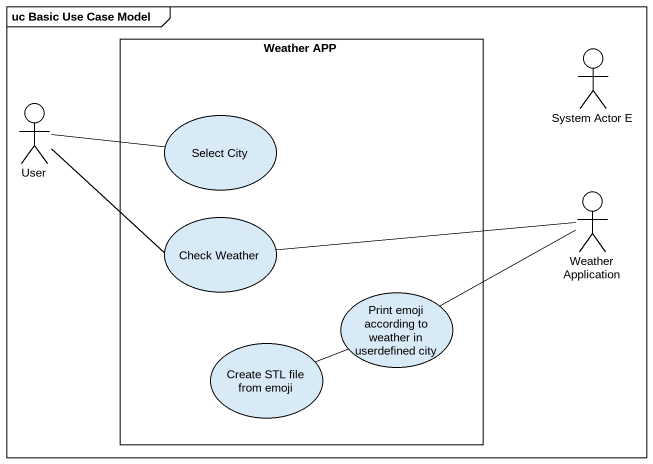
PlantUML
@startuml
mainframe uc Basic Use Case Model
rectangle "Weather APP" as Weather_APP {
  usecase "Select City" as Select_City
  usecase "Check Weather" as Check_Weather
  usecase "Print emoji according to weather in userdefined city" as Print_emoji_according_to
  usecase "Create STL file from emoji" as Create_STL_file_from_emoji
}
actor "System Actor E" as System_Actor_E
actor User
actor "Weather Application" as Weather_Application
User -right- Select_City
User -right- Check_Weather
Weather_Application -left- Print_emoji_according_to
Check_Weather -right- Weather_Application
Create_STL_file_from_emoji -right- Print_emoji_according_to
@enduml
